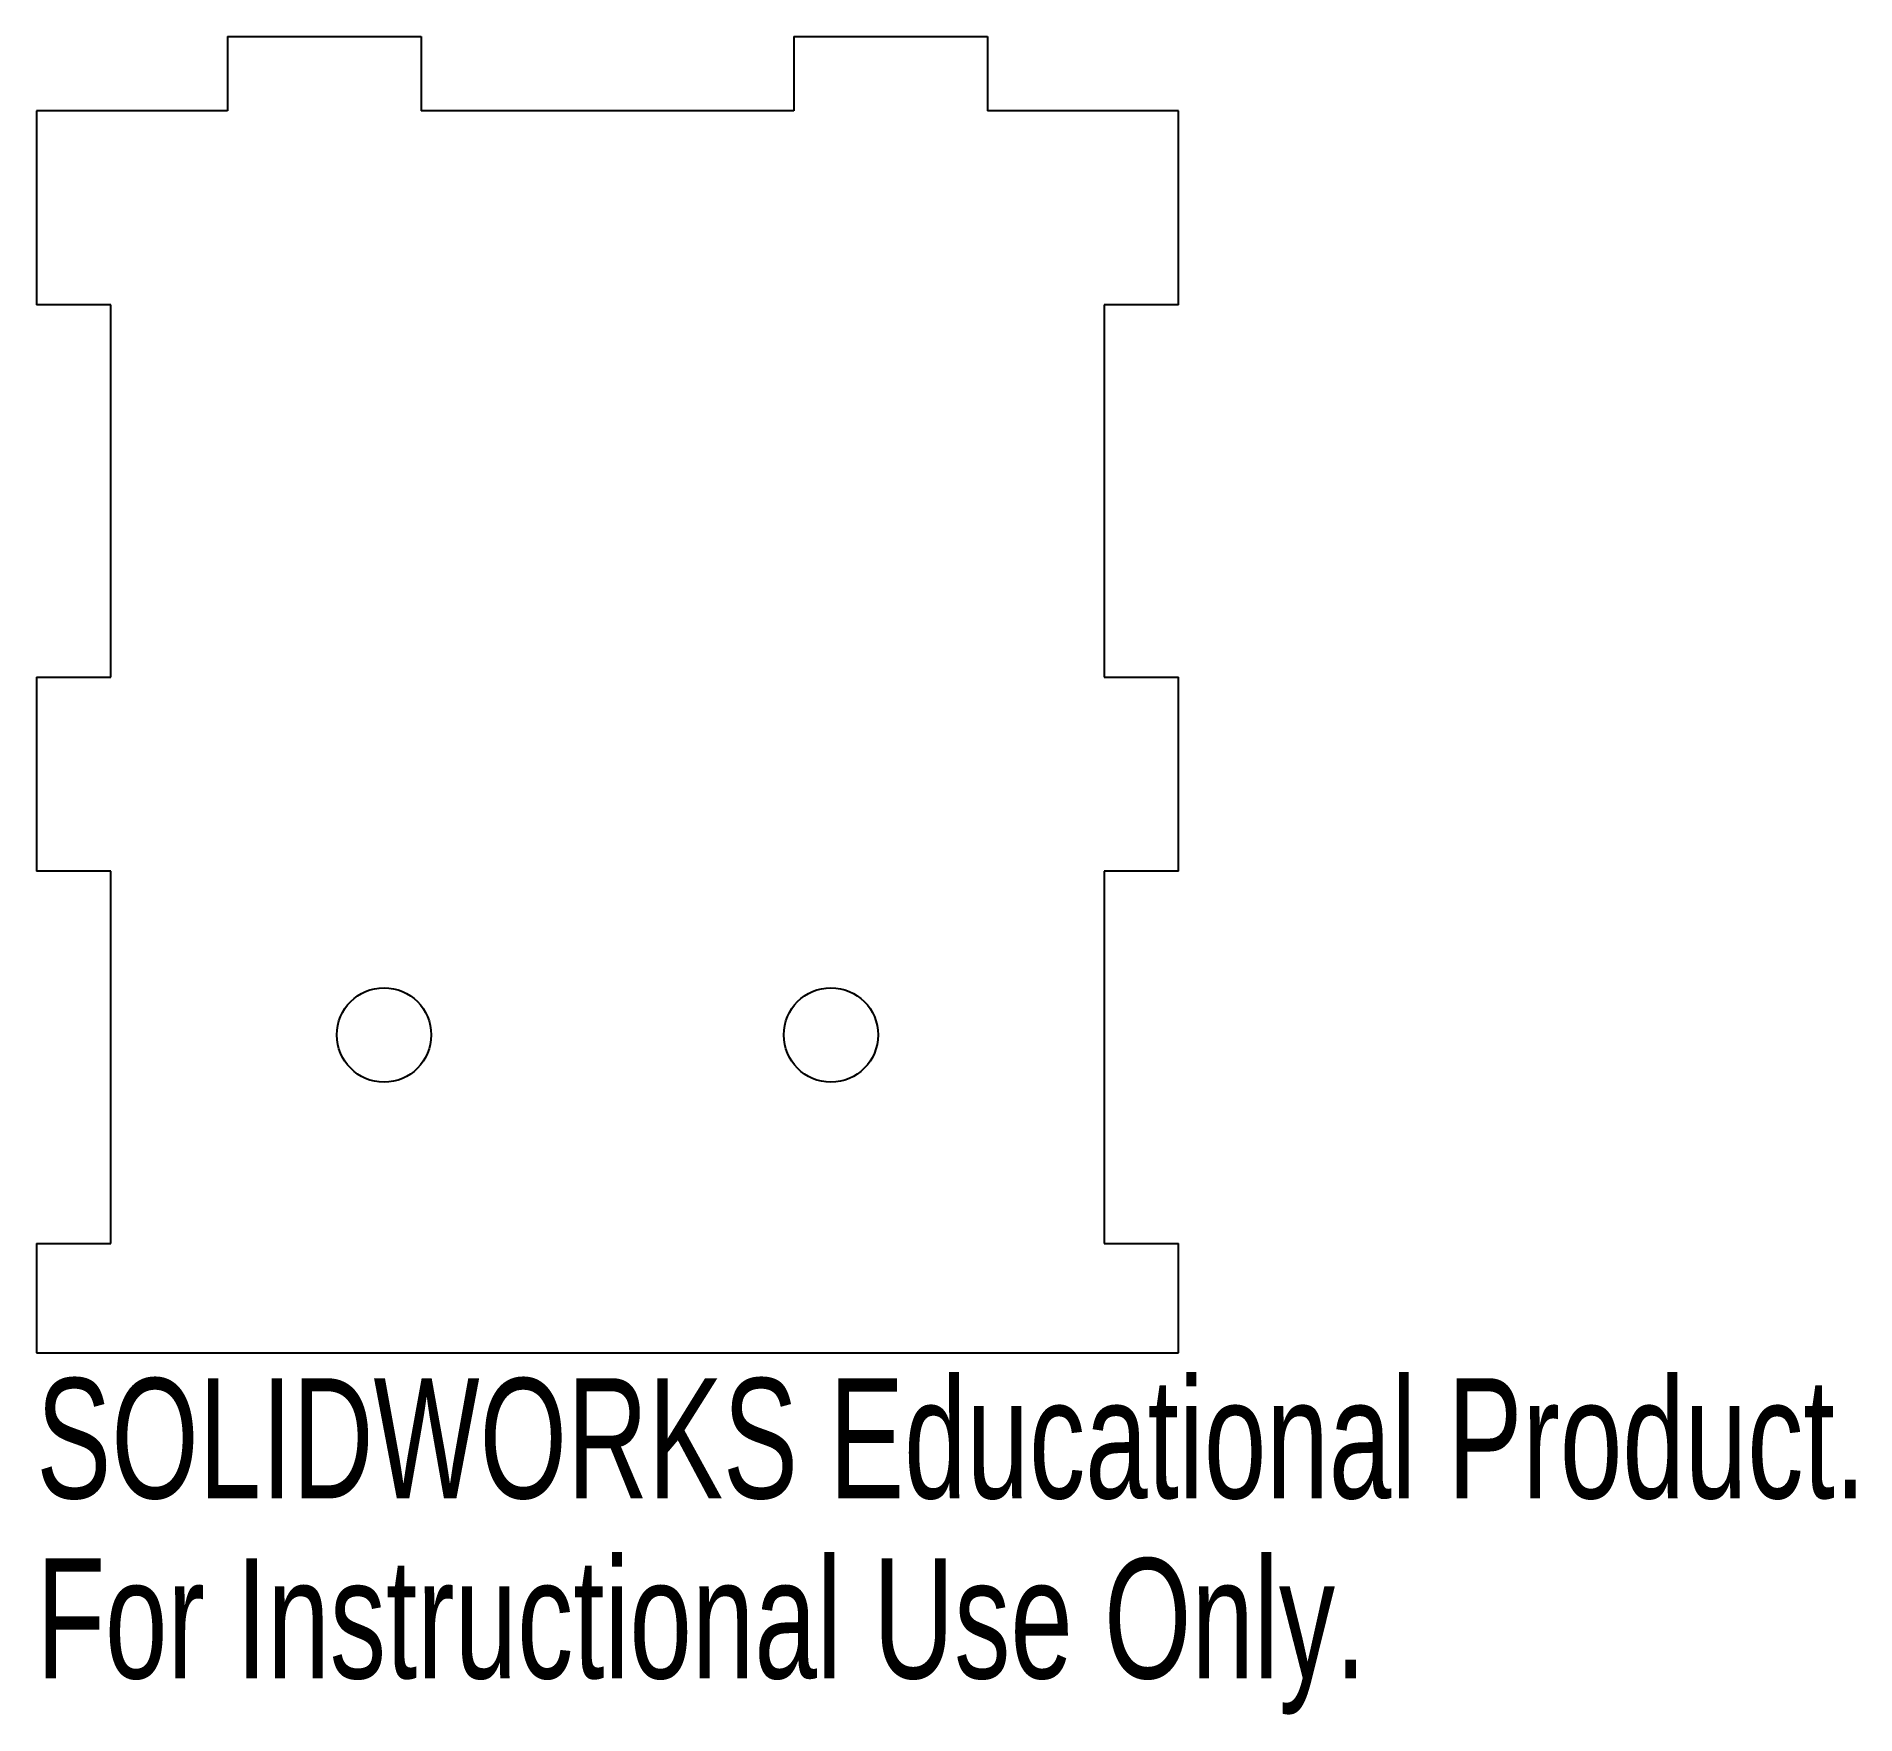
# Model space of a CAD drawing. Header units: millimetres. Extents: x -41 to 32.3, y -48 to 19.5.
import ezdxf

# ---------------------------------------------------------------- set-up
doc = ezdxf.new("R2010")
doc.units = ezdxf.units.MM
doc.styles.add('SLDTEXTSTYLE0', font='TXT', dxfattribs={"width": 0.7})

msp = doc.modelspace()

# ---------------------------------------------------------------- linework, layer by layer
at = {"color": 7, "linetype": 'Continuous', "lineweight": 25}
for p, q in [((-33.293, 19.542), (-25.493, 19.542)), ((-33.293, 19.542), (-33.293, 16.542)), ((-25.493, 19.542), (-25.493, 16.542)), ((-10.493, 19.542), (-2.693, 19.542)), ((-10.493, 19.542), (-10.493, 16.542)), ((-2.693, 19.542), (-2.693, 16.542)), ((-33.293, 16.542), (-40.993, 16.542)), ((-40.993, 16.542), (-40.993, 8.742)), ((-10.493, 16.542), (-25.493, 16.542)), ((5.007, 16.542), (-2.693, 16.542)), ((5.007, 8.742), (5.007, 16.542)), ((-37.993, 8.742), (-40.993, 8.742)), ((-37.993, -6.258), (-37.993, 8.742)), ((2.007, 8.742), (2.007, -6.258)), ((5.007, 8.742), (2.007, 8.742)), ((-40.993, -6.258), (-37.993, -6.258)), ((-40.993, -6.258), (-40.993, -14.058)), ((2.007, -6.258), (5.007, -6.258)), ((5.007, -14.058), (5.007, -6.258)), ((-37.993, -14.058), (-40.993, -14.058)), ((-37.993, -29.058), (-37.993, -14.058)), ((2.007, -14.058), (2.007, -29.058)), ((5.007, -14.058), (2.007, -14.058)), ((-40.993, -29.058), (-37.993, -29.058)), ((-40.993, -29.058), (-40.993, -33.458)), ((2.007, -29.058), (5.007, -29.058)), ((5.007, -33.458), (5.007, -29.058)), ((-40.993, -33.458), (5.007, -33.458))]:
    msp.add_line(p, q, dxfattribs=at)
for centre in [(-26.993, -20.658), (-8.993, -20.658)]:
    msp.add_circle(centre, 1.899, dxfattribs=at)

# ---------------------------------------------------------------- texts
at = {"color": 7, "linetype": 'Continuous', "char_height": 4.83362, "attachment_point": 1, "style": 'SLDTEXTSTYLE0'}
for s, insert in [('SOLIDWORKS Educational Product.', (-40.993, -34.478)), ('For Instructional Use Only.', (-40.993, -41.728))]:
    msp.add_mtext(s, dxfattribs=dict(at, insert=insert))

doc.saveas('drawing.dxf')
